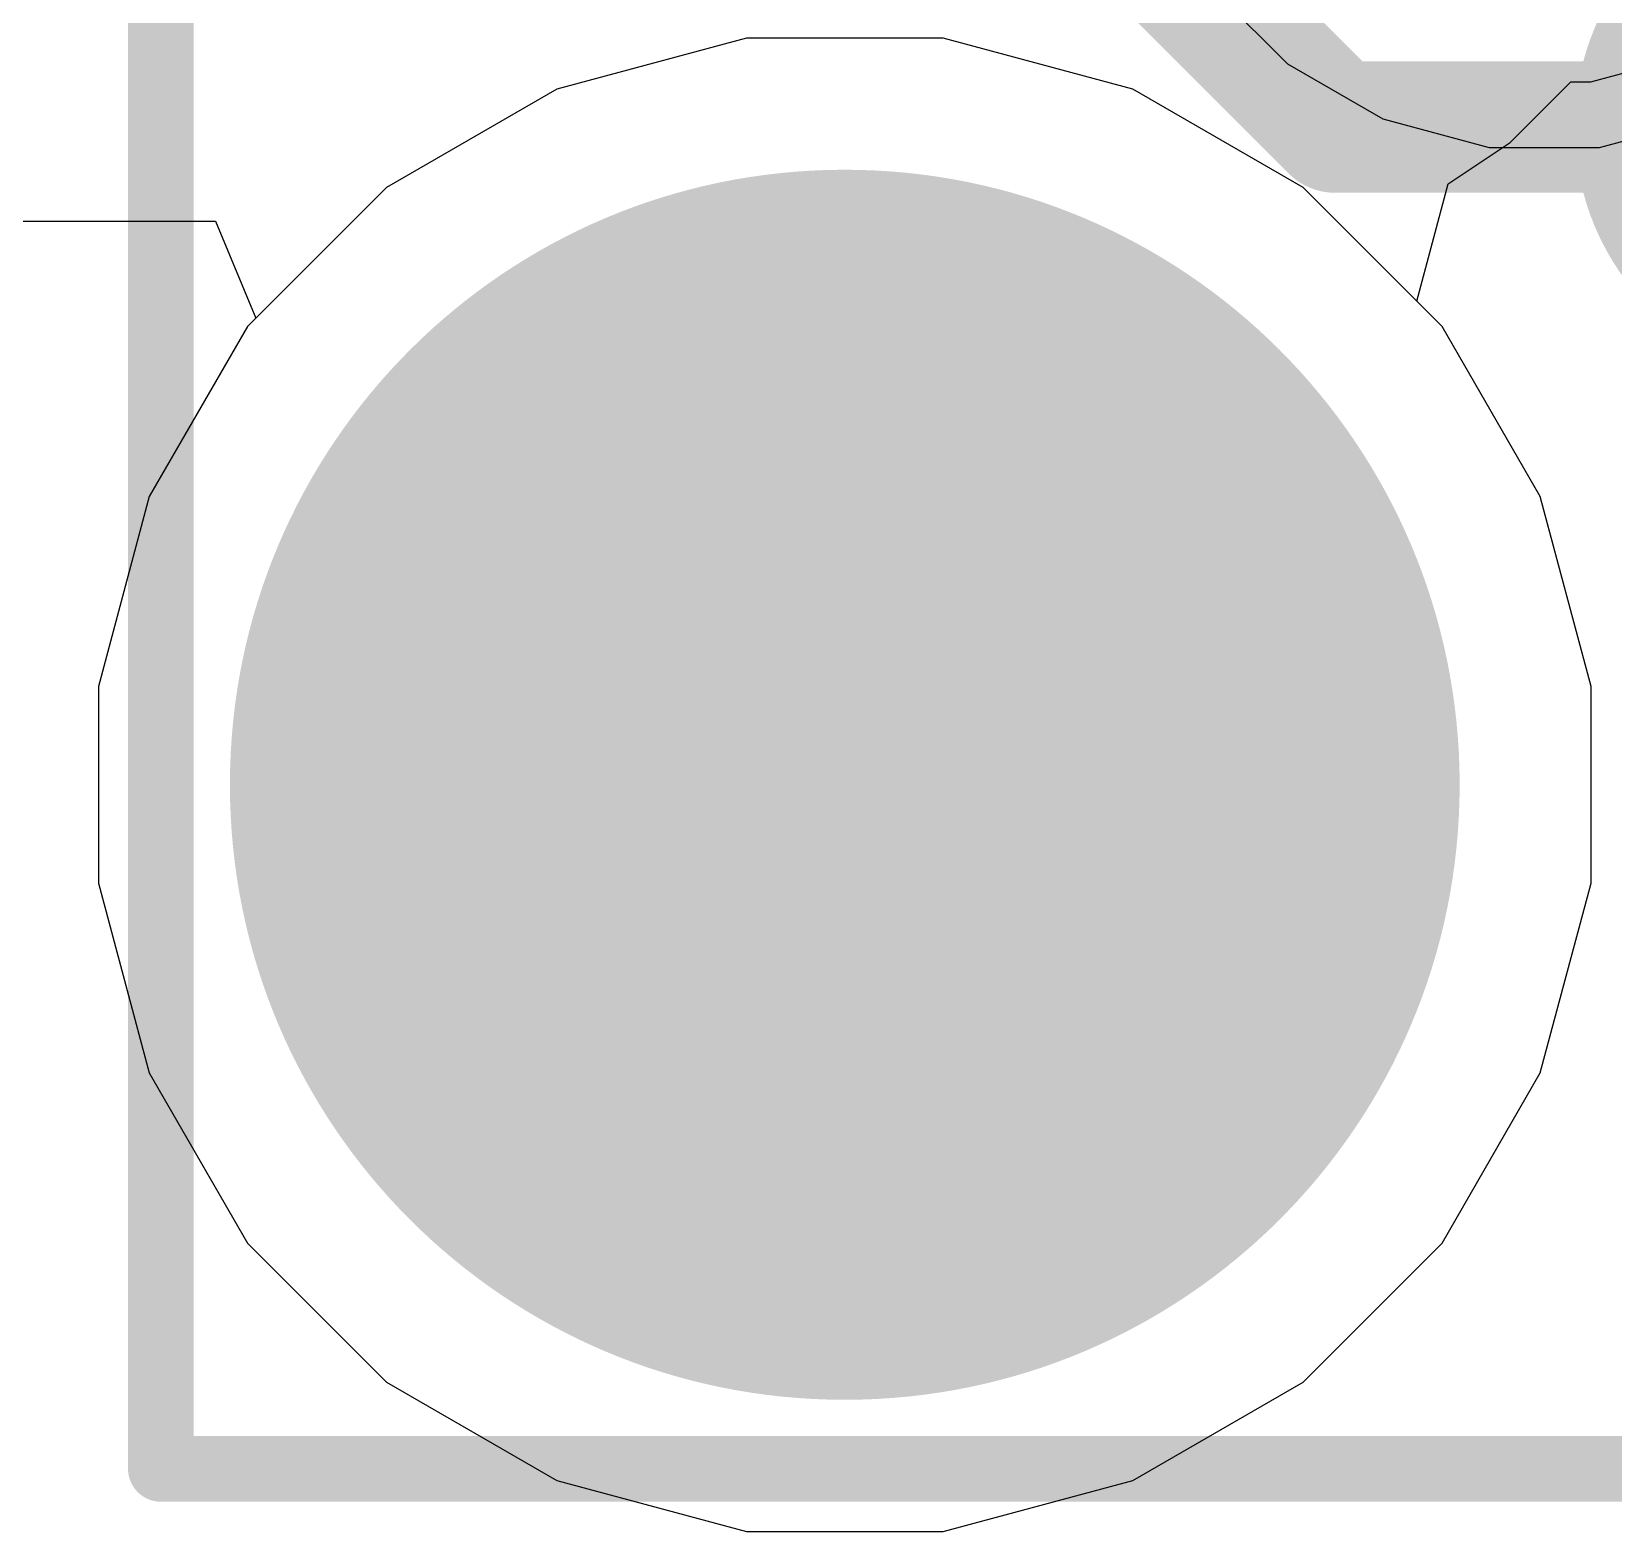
# Model space of a CAD drawing. Header units: inches. Extents: x 0 to 5379, y 0 to 5429.
# Drawn here: x 240.956 to 244.01, y 99.15 to 102.046 of the extents above; entities that cross this region are included whole.
import ezdxf

# ---------------------------------------------------------------- set-up
doc = ezdxf.new("R2010")
doc.units = ezdxf.units.IN
for name, color, linetype in [('Bottom Layer', 5, 'Continuous'), ('Bottom Solder', 6, 'Continuous'), ('Drill Drawing', 1, 'Continuous'), ('GND01', 16, 'Continuous'), ('GND02', 76, 'Continuous'), ('Pad Holes', 156, 'Continuous'), ('PWR', 156, 'Continuous'), ('SIG 01', 90, 'Continuous'), ('Top Layer', 1, 'Continuous'), ('Top Overlay', 2, 'Continuous'), ('Top Solder', 216, 'Continuous')]:
    doc.layers.add(name, color=color, linetype=linetype)

# ---------------------------------------------------------------- blocks, each defined once
blk = doc.blocks.new('TC2030_IDC__820')
at = {"layer": 'Bottom Solder'}
h = blk.add_hatch(color=6, dxfattribs=at)
edge = h.paths.add_edge_path()
edge.add_arc((-2.54, 2.54), 0.1016, 0, 360)
at = {"layer": 'Pad Holes'}
h = blk.add_hatch(color=7, dxfattribs=at)
edge = h.paths.add_edge_path()
edge.add_arc((-2.54, 2.54), 1.1875, 0, 360)
at = {"layer": 'Top Solder'}
h = blk.add_hatch(color=216, dxfattribs=at)
edge = h.paths.add_edge_path()
edge.add_arc((-2.54, 2.54), 0.1016, 0, 360)
h = blk.add_hatch(color=216, dxfattribs=at)
edge = h.paths.add_edge_path()
edge.add_arc((-1.27, 0.635), 0.4951, 0, 360)
at = {"layer": 'Top Overlay'}
for points in [[(-3.8608, 3.8608, 0.127, 0.127, 0), (3.2004, 3.8608, 0.127, 0.127, 0)], [(-3.8608, 3.8608, 0.127, 0.127, 0), (-3.8608, -3.8608, 0.127, 0.127, 0)]]:
    blk.add_lwpolyline(points, format="xyseb", dxfattribs=at)
blk.add_lwpolyline([(-3.89255, 3.8608, 0.0635, 0.0635, 1), (-3.82905, 3.8608, 0.0635, 0.0635, 1)], format="xyseb", close=True, dxfattribs=at)
blk.add_lwpolyline([(-3.89255, 3.8608, 0.0635, 0.0635, 1), (-3.82905, 3.8608, 0.0635, 0.0635, 1)], format="xyseb", close=True, dxfattribs=at)

msp = doc.modelspace()

# ---------------------------------------------------------------- linework, layer by layer
at = {"layer": 'Bottom Layer'}
for p, q in [((243.2304, 102.1342), (243.3808, 101.9838)), ((242.3363, 102.0333), (241.9696, 101.935)), ((242.7158, 102.0333), (242.3363, 102.0333)), ((243.0824, 101.935), (242.7158, 102.0333)), ((243.3808, 101.9838), (243.565, 101.8774)), ((241.9696, 101.935), (241.6409, 101.7452)), ((243.4111, 101.7452), (243.0824, 101.935)), ((243.565, 101.8774), (243.7705, 101.8223)), ((243.9833, 101.8223), (244.1888, 101.8774)), ((243.7705, 101.8223), (243.9833, 101.8223)), ((241.6409, 101.7452), (241.3726, 101.4769)), ((243.6795, 101.4769), (243.4111, 101.7452)), ((241.3726, 101.4769), (241.1828, 101.1481)), ((243.8693, 101.1481), (243.6795, 101.4769)), ((241.1828, 101.1481), (241.0845, 100.7815)), ((243.9675, 100.7815), (243.8693, 101.1481)), ((241.0845, 100.7815), (241.0845, 100.402)), ((243.9675, 100.402), (243.9675, 100.7815)), ((241.0845, 100.402), (241.1828, 100.0354)), ((243.8693, 100.0354), (243.9675, 100.402)), ((241.1828, 100.0354), (241.3726, 99.7067)), ((243.6795, 99.7067), (243.8693, 100.0354)), ((241.3726, 99.7067), (241.6409, 99.4383)), ((243.4111, 99.4383), (243.6795, 99.7067)), ((241.6409, 99.4383), (241.9696, 99.2485)), ((243.0824, 99.2485), (243.4111, 99.4383)), ((241.9696, 99.2485), (242.3363, 99.1503)), ((242.7158, 99.1503), (243.0824, 99.2485)), ((242.3363, 99.1503), (242.7158, 99.1503))]:
    msp.add_line(p, q, dxfattribs=at)
at = {"layer": 'Drill Drawing'}
for points in [[(242.272, 100.7188, 0.0508, 0.0508, 0), (242.272, 100.8458, 0.0508, 0.0508, 0)], [(242.272, 100.8458, 0.0508, 0.0508, 0), (242.399, 100.8458, 0.0508, 0.0508, 0)], [(242.399, 100.8458, 0.0508, 0.0508, 0), (242.526, 100.7188, 0.0508, 0.0508, 0)], [(242.526, 100.7188, 0.0508, 0.0508, 0), (242.653, 100.8458, 0.0508, 0.0508, 0)], [(242.653, 100.8458, 0.0508, 0.0508, 0), (242.78, 100.8458, 0.0508, 0.0508, 0)], [(242.78, 100.7188, 0.0508, 0.0508, 0), (242.78, 100.8458, 0.0508, 0.0508, 0)], [(242.3736, 100.668, 0.0508, 0.0508, 0), (242.3736, 100.7442, 0.0508, 0.0508, 0)], [(242.3736, 100.7442, 0.0508, 0.0508, 0), (242.4498, 100.7442, 0.0508, 0.0508, 0)], [(242.4498, 100.7442, 0.0508, 0.0508, 0), (242.526, 100.668, 0.0508, 0.0508, 0)], [(242.526, 100.668, 0.0508, 0.0508, 0), (242.6022, 100.7442, 0.0508, 0.0508, 0)], [(242.6022, 100.7442, 0.0508, 0.0508, 0), (242.6784, 100.7442, 0.0508, 0.0508, 0)], [(242.6784, 100.668, 0.0508, 0.0508, 0), (242.6784, 100.7442, 0.0508, 0.0508, 0)], [(242.272, 100.7188, 0.0508, 0.0508, 0), (242.399, 100.5918, 0.0508, 0.0508, 0)], [(242.653, 100.5918, 0.0508, 0.0508, 0), (242.78, 100.7188, 0.0508, 0.0508, 0)], [(242.3736, 100.668, 0.0508, 0.0508, 0), (242.4498, 100.5918, 0.0508, 0.0508, 0)], [(242.6022, 100.5918, 0.0508, 0.0508, 0), (242.6784, 100.668, 0.0508, 0.0508, 0)], [(242.272, 100.4648, 0.0508, 0.0508, 0), (242.399, 100.5918, 0.0508, 0.0508, 0)], [(242.3736, 100.5156, 0.0508, 0.0508, 0), (242.4498, 100.5918, 0.0508, 0.0508, 0)], [(242.6022, 100.5918, 0.0508, 0.0508, 0), (242.6784, 100.5156, 0.0508, 0.0508, 0)], [(242.653, 100.5918, 0.0508, 0.0508, 0), (242.78, 100.4648, 0.0508, 0.0508, 0)], [(242.3736, 100.4394, 0.0508, 0.0508, 0), (242.3736, 100.5156, 0.0508, 0.0508, 0)], [(242.4498, 100.4394, 0.0508, 0.0508, 0), (242.526, 100.5156, 0.0508, 0.0508, 0)], [(242.526, 100.5156, 0.0508, 0.0508, 0), (242.6022, 100.4394, 0.0508, 0.0508, 0)], [(242.6784, 100.4394, 0.0508, 0.0508, 0), (242.6784, 100.5156, 0.0508, 0.0508, 0)], [(242.272, 100.3378, 0.0508, 0.0508, 0), (242.272, 100.4648, 0.0508, 0.0508, 0)], [(242.399, 100.3378, 0.0508, 0.0508, 0), (242.526, 100.4648, 0.0508, 0.0508, 0)], [(242.526, 100.4648, 0.0508, 0.0508, 0), (242.653, 100.3378, 0.0508, 0.0508, 0)], [(242.78, 100.3378, 0.0508, 0.0508, 0), (242.78, 100.4648, 0.0508, 0.0508, 0)], [(242.3736, 100.4394, 0.0508, 0.0508, 0), (242.4498, 100.4394, 0.0508, 0.0508, 0)], [(242.6022, 100.4394, 0.0508, 0.0508, 0), (242.6784, 100.4394, 0.0508, 0.0508, 0)], [(242.272, 100.3378, 0.0508, 0.0508, 0), (242.399, 100.3378, 0.0508, 0.0508, 0)], [(242.653, 100.3378, 0.0508, 0.0508, 0), (242.78, 100.3378, 0.0508, 0.0508, 0)]]:
    msp.add_lwpolyline(points, format="xyseb", dxfattribs=at)
for points in [[(242.2593, 100.8458, 0.0254, 0.0254, 1), (242.2847, 100.8458, 0.0254, 0.0254, 1)], [(242.2593, 100.8458, 0.0254, 0.0254, 1), (242.2847, 100.8458, 0.0254, 0.0254, 1)], [(242.3863, 100.8458, 0.0254, 0.0254, 1), (242.4117, 100.8458, 0.0254, 0.0254, 1)], [(242.3863, 100.8458, 0.0254, 0.0254, 1), (242.4117, 100.8458, 0.0254, 0.0254, 1)], [(242.6403, 100.8458, 0.0254, 0.0254, 1), (242.6657, 100.8458, 0.0254, 0.0254, 1)], [(242.6403, 100.8458, 0.0254, 0.0254, 1), (242.6657, 100.8458, 0.0254, 0.0254, 1)], [(242.7673, 100.8458, 0.0254, 0.0254, 1), (242.7927, 100.8458, 0.0254, 0.0254, 1)], [(242.7673, 100.8458, 0.0254, 0.0254, 1), (242.7927, 100.8458, 0.0254, 0.0254, 1)], [(242.3609, 100.7442, 0.0254, 0.0254, 1), (242.3863, 100.7442, 0.0254, 0.0254, 1)], [(242.3609, 100.7442, 0.0254, 0.0254, 1), (242.3863, 100.7442, 0.0254, 0.0254, 1)], [(242.4371, 100.7442, 0.0254, 0.0254, 1), (242.4625, 100.7442, 0.0254, 0.0254, 1)], [(242.4371, 100.7442, 0.0254, 0.0254, 1), (242.4625, 100.7442, 0.0254, 0.0254, 1)], [(242.5895, 100.7442, 0.0254, 0.0254, 1), (242.6149, 100.7442, 0.0254, 0.0254, 1)], [(242.5895, 100.7442, 0.0254, 0.0254, 1), (242.6149, 100.7442, 0.0254, 0.0254, 1)], [(242.6657, 100.7442, 0.0254, 0.0254, 1), (242.6911, 100.7442, 0.0254, 0.0254, 1)], [(242.6657, 100.7442, 0.0254, 0.0254, 1), (242.6911, 100.7442, 0.0254, 0.0254, 1)], [(242.2593, 100.7188, 0.0254, 0.0254, 1), (242.2847, 100.7188, 0.0254, 0.0254, 1)], [(242.2593, 100.7188, 0.0254, 0.0254, 1), (242.2847, 100.7188, 0.0254, 0.0254, 1)], [(242.5133, 100.7188, 0.0254, 0.0254, 1), (242.5387, 100.7188, 0.0254, 0.0254, 1)], [(242.5133, 100.7188, 0.0254, 0.0254, 1), (242.5387, 100.7188, 0.0254, 0.0254, 1)], [(242.7673, 100.7188, 0.0254, 0.0254, 1), (242.7927, 100.7188, 0.0254, 0.0254, 1)], [(242.7673, 100.7188, 0.0254, 0.0254, 1), (242.7927, 100.7188, 0.0254, 0.0254, 1)], [(242.3609, 100.668, 0.0254, 0.0254, 1), (242.3863, 100.668, 0.0254, 0.0254, 1)], [(242.3609, 100.668, 0.0254, 0.0254, 1), (242.3863, 100.668, 0.0254, 0.0254, 1)], [(242.5133, 100.668, 0.0254, 0.0254, 1), (242.5387, 100.668, 0.0254, 0.0254, 1)], [(242.5133, 100.668, 0.0254, 0.0254, 1), (242.5387, 100.668, 0.0254, 0.0254, 1)], [(242.6657, 100.668, 0.0254, 0.0254, 1), (242.6911, 100.668, 0.0254, 0.0254, 1)], [(242.6657, 100.668, 0.0254, 0.0254, 1), (242.6911, 100.668, 0.0254, 0.0254, 1)], [(242.3863, 100.5918, 0.0254, 0.0254, 1), (242.4117, 100.5918, 0.0254, 0.0254, 1)], [(242.3863, 100.5918, 0.0254, 0.0254, 1), (242.4117, 100.5918, 0.0254, 0.0254, 1)], [(242.4371, 100.5918, 0.0254, 0.0254, 1), (242.4625, 100.5918, 0.0254, 0.0254, 1)], [(242.4371, 100.5918, 0.0254, 0.0254, 1), (242.4625, 100.5918, 0.0254, 0.0254, 1)], [(242.5895, 100.5918, 0.0254, 0.0254, 1), (242.6149, 100.5918, 0.0254, 0.0254, 1)], [(242.5895, 100.5918, 0.0254, 0.0254, 1), (242.6149, 100.5918, 0.0254, 0.0254, 1)], [(242.6403, 100.5918, 0.0254, 0.0254, 1), (242.6657, 100.5918, 0.0254, 0.0254, 1)], [(242.6403, 100.5918, 0.0254, 0.0254, 1), (242.6657, 100.5918, 0.0254, 0.0254, 1)], [(242.3609, 100.5156, 0.0254, 0.0254, 1), (242.3863, 100.5156, 0.0254, 0.0254, 1)], [(242.3609, 100.5156, 0.0254, 0.0254, 1), (242.3863, 100.5156, 0.0254, 0.0254, 1)], [(242.5133, 100.5156, 0.0254, 0.0254, 1), (242.5387, 100.5156, 0.0254, 0.0254, 1)], [(242.5133, 100.5156, 0.0254, 0.0254, 1), (242.5387, 100.5156, 0.0254, 0.0254, 1)], [(242.6657, 100.5156, 0.0254, 0.0254, 1), (242.6911, 100.5156, 0.0254, 0.0254, 1)], [(242.6657, 100.5156, 0.0254, 0.0254, 1), (242.6911, 100.5156, 0.0254, 0.0254, 1)], [(242.2593, 100.4648, 0.0254, 0.0254, 1), (242.2847, 100.4648, 0.0254, 0.0254, 1)], [(242.2593, 100.4648, 0.0254, 0.0254, 1), (242.2847, 100.4648, 0.0254, 0.0254, 1)], [(242.5133, 100.4648, 0.0254, 0.0254, 1), (242.5387, 100.4648, 0.0254, 0.0254, 1)], [(242.5133, 100.4648, 0.0254, 0.0254, 1), (242.5387, 100.4648, 0.0254, 0.0254, 1)], [(242.7673, 100.4648, 0.0254, 0.0254, 1), (242.7927, 100.4648, 0.0254, 0.0254, 1)], [(242.7673, 100.4648, 0.0254, 0.0254, 1), (242.7927, 100.4648, 0.0254, 0.0254, 1)], [(242.3609, 100.4394, 0.0254, 0.0254, 1), (242.3863, 100.4394, 0.0254, 0.0254, 1)], [(242.3609, 100.4394, 0.0254, 0.0254, 1), (242.3863, 100.4394, 0.0254, 0.0254, 1)], [(242.4371, 100.4394, 0.0254, 0.0254, 1), (242.4625, 100.4394, 0.0254, 0.0254, 1)], [(242.4371, 100.4394, 0.0254, 0.0254, 1), (242.4625, 100.4394, 0.0254, 0.0254, 1)], [(242.5895, 100.4394, 0.0254, 0.0254, 1), (242.6149, 100.4394, 0.0254, 0.0254, 1)], [(242.5895, 100.4394, 0.0254, 0.0254, 1), (242.6149, 100.4394, 0.0254, 0.0254, 1)], [(242.6657, 100.4394, 0.0254, 0.0254, 1), (242.6911, 100.4394, 0.0254, 0.0254, 1)], [(242.6657, 100.4394, 0.0254, 0.0254, 1), (242.6911, 100.4394, 0.0254, 0.0254, 1)], [(242.2593, 100.3378, 0.0254, 0.0254, 1), (242.2847, 100.3378, 0.0254, 0.0254, 1)], [(242.2593, 100.3378, 0.0254, 0.0254, 1), (242.2847, 100.3378, 0.0254, 0.0254, 1)], [(242.3863, 100.3378, 0.0254, 0.0254, 1), (242.4117, 100.3378, 0.0254, 0.0254, 1)], [(242.3863, 100.3378, 0.0254, 0.0254, 1), (242.4117, 100.3378, 0.0254, 0.0254, 1)], [(242.6403, 100.3378, 0.0254, 0.0254, 1), (242.6657, 100.3378, 0.0254, 0.0254, 1)], [(242.6403, 100.3378, 0.0254, 0.0254, 1), (242.6657, 100.3378, 0.0254, 0.0254, 1)], [(242.7673, 100.3378, 0.0254, 0.0254, 1), (242.7927, 100.3378, 0.0254, 0.0254, 1)], [(242.7673, 100.3378, 0.0254, 0.0254, 1), (242.7927, 100.3378, 0.0254, 0.0254, 1)]]:
    msp.add_lwpolyline(points, format="xyseb", close=True, dxfattribs=at)
at = {"layer": 'GND01'}
for p, q in [((242.3363, 102.0333), (241.9696, 101.935)), ((242.7158, 102.0333), (242.3363, 102.0333)), ((243.0824, 101.935), (242.7158, 102.0333)), ((241.9696, 101.935), (241.6409, 101.7452)), ((243.4111, 101.7452), (243.0824, 101.935)), ((241.6409, 101.7452), (241.3726, 101.4769)), ((243.6795, 101.4769), (243.4111, 101.7452)), ((241.3726, 101.4769), (241.1828, 101.1481)), ((243.8693, 101.1481), (243.6795, 101.4769)), ((241.1828, 101.1481), (241.0845, 100.7815)), ((243.9675, 100.7815), (243.8693, 101.1481)), ((241.0845, 100.7815), (241.0845, 100.402)), ((243.9675, 100.402), (243.9675, 100.7815)), ((241.0845, 100.402), (241.1828, 100.0354)), ((243.8693, 100.0354), (243.9675, 100.402)), ((241.1828, 100.0354), (241.3726, 99.7067)), ((243.6795, 99.7067), (243.8693, 100.0354)), ((241.3726, 99.7067), (241.6409, 99.4383)), ((243.4111, 99.4383), (243.6795, 99.7067)), ((241.6409, 99.4383), (241.9696, 99.2485)), ((243.0824, 99.2485), (243.4111, 99.4383)), ((241.9696, 99.2485), (242.3363, 99.1503)), ((242.7158, 99.1503), (243.0824, 99.2485)), ((242.3363, 99.1503), (242.7158, 99.1503))]:
    msp.add_line(p, q, dxfattribs=at)
at = {"layer": 'GND02'}
for p, q in [((242.3363, 102.0333), (241.9696, 101.935)), ((242.7158, 102.0333), (242.3363, 102.0333)), ((243.0824, 101.935), (242.7158, 102.0333)), ((241.9696, 101.935), (241.6409, 101.7452)), ((243.4111, 101.7452), (243.0824, 101.935)), ((241.6409, 101.7452), (241.3726, 101.4769)), ((243.6795, 101.4769), (243.4111, 101.7452)), ((241.3726, 101.4769), (241.1828, 101.1481)), ((243.8693, 101.1481), (243.6795, 101.4769)), ((241.1828, 101.1481), (241.0845, 100.7815)), ((243.9675, 100.7815), (243.8693, 101.1481)), ((241.0845, 100.7815), (241.0845, 100.402)), ((243.9675, 100.402), (243.9675, 100.7815)), ((241.0845, 100.402), (241.1828, 100.0354)), ((243.8693, 100.0354), (243.9675, 100.402)), ((241.1828, 100.0354), (241.3726, 99.7067)), ((243.6795, 99.7067), (243.8693, 100.0354)), ((241.3726, 99.7067), (241.6409, 99.4383)), ((243.4111, 99.4383), (243.6795, 99.7067)), ((241.6409, 99.4383), (241.9696, 99.2485)), ((243.0824, 99.2485), (243.4111, 99.4383)), ((241.9696, 99.2485), (242.3363, 99.1503)), ((242.7158, 99.1503), (243.0824, 99.2485)), ((242.3363, 99.1503), (242.7158, 99.1503))]:
    msp.add_line(p, q, dxfattribs=at)
at = {"layer": 'PWR'}
for p, q in [((242.3363, 102.0333), (241.9696, 101.935)), ((242.7158, 102.0333), (242.3363, 102.0333)), ((243.0824, 101.935), (242.7158, 102.0333)), ((241.9696, 101.935), (241.6409, 101.7452)), ((243.4111, 101.7452), (243.0824, 101.935)), ((241.6409, 101.7452), (241.3726, 101.4769)), ((243.6795, 101.4769), (243.4111, 101.7452)), ((241.3726, 101.4769), (241.1828, 101.1481)), ((243.8693, 101.1481), (243.6795, 101.4769)), ((241.1828, 101.1481), (241.0845, 100.7815)), ((243.9675, 100.7815), (243.8693, 101.1481)), ((241.0845, 100.7815), (241.0845, 100.402)), ((243.9675, 100.402), (243.9675, 100.7815)), ((241.0845, 100.402), (241.1828, 100.0354)), ((243.8693, 100.0354), (243.9675, 100.402)), ((241.1828, 100.0354), (241.3726, 99.7067)), ((243.6795, 99.7067), (243.8693, 100.0354)), ((241.3726, 99.7067), (241.6409, 99.4383)), ((243.4111, 99.4383), (243.6795, 99.7067)), ((241.6409, 99.4383), (241.9696, 99.2485)), ((243.0824, 99.2485), (243.4111, 99.4383)), ((241.9696, 99.2485), (242.3363, 99.1503)), ((242.7158, 99.1503), (243.0824, 99.2485)), ((242.3363, 99.1503), (242.7158, 99.1503))]:
    msp.add_line(p, q, dxfattribs=at)
at = {"layer": 'SIG 01'}
for p, q in [((243.9666, 101.9493), (244.1398, 101.9957)), ((243.8111, 101.832), (243.9284, 101.9493)), ((243.9284, 101.9493), (243.9666, 101.9493)), ((243.6916, 101.7522), (243.8111, 101.832)), ((243.6306, 101.5258), (243.6916, 101.7522)), ((238.7866, 101.6803), (241.3105, 101.6803)), ((241.3105, 101.6803), (241.3883, 101.4926)), ((243.6795, 101.4769), (243.6306, 101.5258)), ((241.3883, 101.4926), (241.3726, 101.4769)), ((241.3726, 101.4769), (241.1828, 101.1481)), ((243.8693, 101.1481), (243.6795, 101.4769)), ((241.1828, 101.1481), (241.0845, 100.7815)), ((243.9675, 100.7815), (243.8693, 101.1481)), ((241.0845, 100.7815), (241.0845, 100.402)), ((243.9675, 100.402), (243.9675, 100.7815)), ((241.0845, 100.402), (241.1828, 100.0354)), ((243.8693, 100.0354), (243.9675, 100.402)), ((241.1828, 100.0354), (241.3726, 99.7067)), ((243.6795, 99.7067), (243.8693, 100.0354)), ((241.3726, 99.7067), (241.6409, 99.4383)), ((243.4111, 99.4383), (243.6795, 99.7067)), ((241.6409, 99.4383), (241.9696, 99.2485)), ((243.0824, 99.2485), (243.4111, 99.4383)), ((241.9696, 99.2485), (242.3363, 99.1503)), ((242.7158, 99.1503), (243.0824, 99.2485)), ((242.3363, 99.1503), (242.7158, 99.1503))]:
    msp.add_line(p, q, dxfattribs=at)
at = {"layer": 'Top Layer'}
for points in [[(243.1597, 102.1749, 0.254, 0.254, 0), (243.4729, 101.8618, 0.254, 0.254, 0)], [(243.4729, 101.8618, 0.254, 0.254, 0), (244.431, 101.8618, 0.254, 0.254, 0)]]:
    msp.add_lwpolyline(points, format="xyseb", dxfattribs=at)
msp.add_lwpolyline([(243.4094, 101.8618, 0.127, 0.127, 1), (243.5364, 101.8618, 0.127, 0.127, 1)], format="xyseb", close=True, dxfattribs=at)
msp.add_lwpolyline([(243.4094, 101.8618, 0.127, 0.127, 1), (243.5364, 101.8618, 0.127, 0.127, 1)], format="xyseb", close=True, dxfattribs=at)

# ---------------------------------------------------------------- block references
at = {"rotation": 90}
msp.add_blockref('TC2030_IDC__820', (245.066, 103.1318), dxfattribs=at)

doc.saveas('drawing.dxf')
